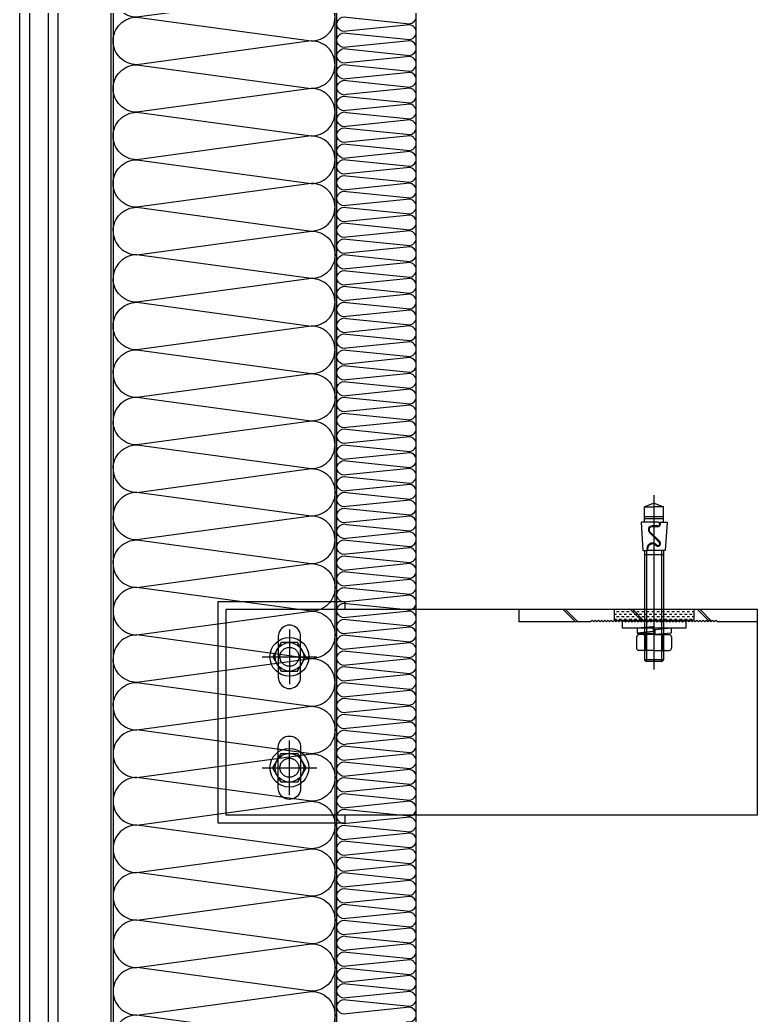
# Model space of a CAD drawing. Header units: millimetres. Extents: x 19868 to 801382, y -4805 to 85279.
# Drawn here: x 507538 to 508003, y 41023 to 41651 of the extents above; entities that cross this region are included whole.
import ezdxf

# ---------------------------------------------------------------- set-up
doc = ezdxf.new("R2010")
doc.units = ezdxf.units.MM
doc.header["$LTSCALE"] = 250
doc.linetypes.add('CENTER2', pattern=[28.575, 19.05, -3.175, 3.175, -3.175])
doc.linetypes.add('HIDDEN', pattern=[9.525, 6.35, -3.175])
for name, color, linetype in [('A-ETC-8', 8, 'Continuous'), ('A-WIN', 4, 'Continuous'), ('EGI', 6, 'Continuous'), ('fastener', 1, 'Continuous'), ('ISL', 251, 'Continuous'), ('S-TEEL', 4, 'Continuous')]:
    doc.layers.add(name, color=color, linetype=linetype)
doc.layers.add('A-WIN-ELE', color=8, linetype='Continuous', lineweight=9)

# ---------------------------------------------------------------- blocks, each defined once
blk = doc.blocks.new('m12 set anchor')
at = {"layer": 'A-ETC-8', "color": 1}
for p, q in [((0, 26), (0, -84)), ((-4.8, 21), (-6, 19.8)), ((-6, 19.8), (6, 19.8)), ((-6, -49), (-6, 19.8)), ((-4.8, 21), (4.8, 21)), ((-4.8, -49), (-4.8, 21)), ((6, 19.8), (4.8, 21)), ((4.8, -49), (4.8, 21)), ((6, -49), (6, 19.8)), ((0, 14), (-9.5, 14)), ((0, 14), (9.5, 14)), ((-10.97, 5.47), (-10.97, 12.53)), ((-5.48, 5.47), (-5.48, 12.53)), ((5.48, 5.47), (5.48, 12.53)), ((10.97, 5.47), (10.97, 12.53)), ((-10.75, 3), (-0.5, 4)), ((-10.75, 0), (-10.75, 3)), ((-10.75, 0), (-0.5, 1)), ((-10.75, 0), (0.5, 0)), ((0, 4), (-9.5, 4)), ((-0.5, 1), (-0.5, 4)), ((10.75, 3), (-0.5, 3)), ((0, 4), (9.5, 4)), ((0.5, 2), (10.75, 3)), ((0.5, -1), (0.5, 2)), ((0.5, -1), (10.75, 0)), ((10.75, 0), (10.75, 3)), ((-8.2, -67), (-7, -49)), ((-7, -49), (0, -49)), ((6, -46.6), (-6, -46.6)), ((0, -49), (3.91, -49)), ((7, -49), (4.42, -49)), ((8.2, -67), (7, -49)), ((2.56, -60.84), (-3.59, -54.7)), ((2.9, -60.5), (-3.25, -54.36)), ((-3.58, -67), (-8.2, -67)), ((-6, -67), (-6, -76.6)), ((-2.4, -64.12), (1.2, -64.12)), ((-2.4, -64.6), (1.2, -64.6)), ((-2.4, -67), (0, -67)), ((0, -67), (8.2, -67)), ((6, -67), (6, -76.6)), ((6, -69.4), (-6, -69.4)), ((6, -70.6), (-6, -70.6)), ((0, -79), (-6, -76.6)), ((-6, -76.6), (0, -76.6)), ((6, -76.6), (0, -76.6)), ((0, -79), (6, -76.6))]:
    blk.add_line(p, q, dxfattribs=at)
for centre, radius, start, end in [((-9.5, 12.53), 1.47, 90, 180), ((-6.95, 12.53), 1.47, 0, 90), ((-4.02, 12.53), 1.47, 90, 180), ((4.02, 12.53), 1.47, 0, 90), ((6.95, 12.53), 1.47, 90, 180), ((9.5, 12.53), 1.47, 0, 90), ((-9.5, 5.47), 1.47, 180, 270), ((-6.95, 5.47), 1.47, 270, 0), ((-4.02, 5.47), 1.47, 180, 270), ((4.02, 5.47), 1.47, 270, 0), ((6.95, 5.47), 1.47, 180, 270), ((9.5, 5.47), 1.47, 270, 0), ((0.99, -50.11), 3.6, 225, 18.03778), ((0.99, -50.11), 3.12, 225, 20.93335), ((-2.4, -53.51), 1.68, 45, 225), ((-2.4, -53.51), 1.2, 45, 225), ((1.2, -62.2), 2.4, 270, 45), ((1.2, -62.2), 1.92, 270, 45), ((-2.4, -65.8), 1.68, 90, 225.58469), ((-2.4, -65.8), 1.2, 90, 270)]:
    blk.add_arc(centre, radius, start, end, dxfattribs=at)

msp = doc.modelspace()

# ---------------------------------------------------------------- hatches: boundary and pattern name
at = {"layer": 'S-TEEL', "transparency": 33554687}
h = msp.add_hatch(dxfattribs=at)
h.set_pattern_fill('JIS_LC_20A', color=8, scale=1.5, angle=90)
h.set_pattern_definition([(135, (541551.997, 38196.97), (-21.213203, -21.213203), []), (135, (541551.997, 38198.47), (-21.213203, -21.213203), [])])
h.paths.add_polyline_path([(507898.21, 41270.93), (507853.21, 41270.93), (507853.21, 41278.93), (508003.21, 41278.93), (508003.21, 41270.93), (507978.21, 41270.93), (507977.21, 41271.93), (507976.21, 41270.93), (507975.21, 41271.93), (507974.21, 41270.93), (507973.21, 41271.93), (507972.21, 41270.93), (507971.21, 41271.93), (507970.21, 41270.93), (507969.21, 41271.93), (507968.21, 41270.93), (507967.21, 41271.93), (507966.21, 41270.93), (507965.21, 41271.93), (507964.21, 41270.93), (507963.21, 41271.93), (507962.21, 41270.93), (507961.21, 41271.93), (507960.21, 41270.93), (507959.21, 41271.93), (507958.21, 41270.93), (507957.21, 41271.93), (507956.21, 41270.93), (507955.21, 41271.93), (507954.21, 41270.93), (507953.21, 41271.93), (507952.21, 41270.93), (507951.21, 41271.93), (507950.21, 41270.93), (507949.21, 41271.93), (507948.21, 41270.93), (507947.21, 41271.93), (507946.21, 41270.93), (507945.21, 41271.93), (507944.21, 41270.93), (507943.21, 41271.93), (507942.21, 41270.93), (507941.21, 41271.93), (507940.21, 41270.93), (507939.21, 41271.93), (507938.21, 41270.93), (507937.21, 41271.93), (507936.21, 41270.93), (507935.21, 41271.93), (507934.21, 41270.93), (507933.21, 41271.93), (507932.21, 41270.93), (507931.21, 41271.93), (507930.21, 41270.93), (507929.21, 41271.93), (507928.21, 41270.93), (507927.21, 41271.93), (507926.21, 41270.93), (507925.21, 41271.93), (507924.21, 41270.93), (507923.21, 41271.93), (507922.21, 41270.93), (507921.21, 41271.93), (507920.21, 41270.93), (507919.21, 41271.93), (507918.21, 41270.93), (507917.21, 41271.93), (507916.21, 41270.93), (507915.21, 41271.93), (507914.21, 41270.93), (507913.21, 41271.93), (507912.21, 41270.93), (507911.21, 41271.93), (507910.21, 41270.93), (507909.21, 41271.93), (507908.21, 41270.93), (507907.21, 41271.93), (507906.21, 41270.93), (507905.21, 41271.93), (507904.21, 41270.93), (507903.21, 41271.93), (507902.21, 41270.93), (507901.21, 41271.93), (507900.21, 41270.93), (507899.21, 41271.93)])
at = {"layer": 'S-TEEL'}
h = msp.add_hatch(dxfattribs=at)
h.set_pattern_fill('DASH', color=1, scale=0.5, angle=360)
h.set_pattern_definition([(360, (507052.5606, 52699.5363), (1.5875, 1.5875), [1.5875, -1.5875])])
h.paths.add_polyline_path([(507963.21, 41278.93), (507963.21, 41271.93), (507913.21, 41271.93), (507913.21, 41278.93)])

# ---------------------------------------------------------------- linework, layer by layer
at = {"layer": 'A-WIN'}
for points in [[(507544.21, 39857.43, -0.414214), (507543.21, 39856.43), (507539.21, 39856.43, -0.414214), (507538.21, 39857.43), (507538.21, 42270.43, -0.414214), (507539.21, 42271.43), (507543.21, 42271.43, -0.414214), (507544.21, 42270.43)], [(507562.21, 39857.43, -0.414214), (507561.21, 39856.43), (507557.21, 39856.43, -0.414214), (507556.21, 39857.43), (507556.21, 42270.43, -0.414214), (507557.21, 42271.43), (507561.21, 42271.43, -0.414214), (507562.21, 42270.43)]]:
    msp.add_lwpolyline(points, format="xyb", close=True, dxfattribs=at)
at = {"layer": 'A-WIN-ELE'}
msp.add_lwpolyline([(507738.21, 34958.93), (507738.21, 50236.48)], dxfattribs=at)
at = {"layer": 'EGI', "color": 8}
for p, q in [((507737.01, 39918.93, 0), (507737.01, 42208.93, 0)), ((507738.21, 39918.93, 0), (507738.21, 42208.93, 0))]:
    msp.add_line(p, q, dxfattribs=at)
at = {"layer": 'EGI'}
msp.add_lwpolyline([(507595.81, 42237.73, -0.414214), (507597.01, 42238.93), (507737.01, 42238.93, -0.414214), (507738.21, 42237.73), (507738.21, 42208.93), (507737.01, 42208.93), (507737.01, 42237.73), (507597.01, 42237.73), (507597.01, 39890.13), (507737.01, 39890.13), (507737.01, 39918.93), (507738.21, 39918.93), (507738.21, 39890.13, -0.414214), (507737.01, 39888.93), (507597.01, 39888.93, -0.414214), (507595.81, 39890.13), (507595.81, 42237.73)], format="xyb", dxfattribs=at)
at = {"layer": 'fastener', "linetype": 'CENTER2'}
for p, q in [((507708.21, 41266.18), (507708.21, 41231.68)), ((507690.96, 41248.93), (507725.46, 41248.93)), ((507708.21, 41161.68), (507708.21, 41196.18)), ((507690.96, 41178.93), (507725.46, 41178.93))]:
    msp.add_line(p, q, dxfattribs=at)
at = {"layer": 'fastener'}
for points in [[(507697.82, 41248.93), (507703.01, 41239.93), (507713.41, 41239.93), (507718.6, 41248.93), (507713.41, 41257.93), (507703.01, 41257.93)], [(507697.82, 41178.93), (507703.01, 41187.93), (507713.41, 41187.93), (507718.6, 41178.93), (507713.41, 41169.93), (507703.01, 41169.93)]]:
    msp.add_lwpolyline(points, close=True, dxfattribs=at)
for centre, radius in [((507708.21, 41248.93), 12.25), ((507708.21, 41248.93), 9), ((507708.21, 41178.93), 12.25), ((507708.21, 41178.93), 9)]:
    msp.add_circle(centre, radius, dxfattribs=at)
at = {"layer": 'fastener', "linetype": 'HIDDEN'}
for centre in [(507708.21, 41248.93), (507708.21, 41178.93)]:
    msp.add_circle(centre, 6, dxfattribs=at)
at = {"layer": 'ISL'}
msp.add_lwpolyline([(507788.21, 39823.13), (507788.21, 42053.93)], dxfattribs=at)
for points in [[(507597.01, 41637.6, -0.414316), (507611.99, 41652.59), (507722.03, 41637.61, 0.414316), (507737.01, 41652.6, 0.414316), (507722.03, 41667.59), (507611.99, 41652.61, -0.414316), (507597.01, 41667.6)], [(507782.15, 41018.71, 0.509267), (507788.21, 41023.12, 0.509267), (507782.15, 41027.54), (507744.27, 41023.71, -1.372593), (507744.27, 41032.54), (507782.15, 41028.71, 0.509267), (507788.21, 41033.12, 0.509267), (507782.15, 41037.54), (507744.27, 41033.71, -1.372593), (507744.27, 41042.54), (507782.15, 41038.71, 0.509267), (507788.21, 41043.12, 0.509267), (507782.15, 41047.54), (507744.27, 41043.71, -1.372593), (507744.27, 41052.54), (507782.15, 41048.71, 0.509267), (507788.21, 41053.12, 0.509267), (507782.15, 41057.54), (507744.27, 41053.71, -1.372593), (507744.27, 41062.54), (507782.15, 41058.71, 0.509267), (507788.21, 41063.12, 0.509267), (507782.15, 41067.54), (507744.27, 41063.71, -1.372593), (507744.27, 41072.54), (507782.15, 41068.71, 0.509267), (507788.21, 41073.12, 0.509267), (507782.15, 41077.54), (507744.27, 41073.71, -1.372593), (507744.27, 41082.54), (507782.15, 41078.71, 0.509267), (507788.21, 41083.12, 0.509267), (507782.15, 41087.54), (507744.27, 41083.71, -1.372593), (507744.27, 41092.54), (507782.15, 41088.71, 0.509267), (507788.21, 41093.12, 0.509267), (507782.15, 41097.54), (507744.27, 41093.71, -1.372593), (507744.27, 41102.54), (507782.15, 41098.71, 0.509267), (507788.21, 41103.12, 0.509267), (507782.15, 41107.54), (507744.27, 41103.71, -1.372593), (507744.27, 41112.54), (507782.15, 41108.71, 0.509267), (507788.21, 41113.12, 0.509267), (507782.15, 41117.54), (507744.27, 41113.71, -1.372593), (507744.27, 41122.54), (507782.15, 41118.71, 0.509267), (507788.21, 41123.12, 0.509267), (507782.15, 41127.54), (507744.27, 41123.71, -1.372593), (507744.27, 41132.54), (507782.15, 41128.71, 0.509267), (507788.21, 41133.12, 0.509267), (507782.15, 41137.54), (507744.27, 41133.71, -1.372593), (507744.27, 41142.54), (507782.15, 41138.71, 0.509267), (507788.21, 41143.12, 0.509267), (507782.15, 41147.54), (507744.27, 41143.71, -1.372593), (507744.27, 41152.54), (507782.15, 41148.71, 0.509267), (507788.21, 41153.12, 0.509267), (507782.15, 41157.54), (507744.27, 41153.71, -1.372593), (507744.27, 41162.54), (507782.15, 41158.71, 0.509267), (507788.21, 41163.12, 0.509267), (507782.15, 41167.54), (507744.27, 41163.71, -1.372593), (507744.27, 41172.54), (507782.15, 41168.71, 0.509267), (507788.21, 41173.12, 0.509267), (507782.15, 41177.54), (507744.27, 41173.71, -1.372593), (507744.27, 41182.54), (507782.15, 41178.71, 0.509267), (507788.21, 41183.12, 0.509267), (507782.15, 41187.54), (507744.27, 41183.71, -1.372593), (507744.27, 41192.54), (507782.15, 41188.71, 0.509267), (507788.21, 41193.12, 0.509267), (507782.15, 41197.54), (507744.27, 41193.71, -1.372593), (507744.27, 41202.54), (507782.15, 41198.71, 0.509267), (507788.21, 41203.12, 0.509267), (507782.15, 41207.54), (507744.27, 41203.71, -1.372593), (507744.27, 41212.54), (507782.15, 41208.71, 0.509267), (507788.21, 41213.12, 0.509267), (507782.15, 41217.54), (507744.27, 41213.71, -1.372593), (507744.27, 41222.54), (507782.15, 41218.71, 0.509267), (507788.21, 41223.12, 0.509267), (507782.15, 41227.54), (507744.27, 41223.71, -1.372593), (507744.27, 41232.54), (507782.15, 41228.71, 0.509267), (507788.21, 41233.12, 0.509267), (507782.15, 41237.54), (507744.27, 41233.71, -1.372593), (507744.27, 41242.54), (507782.15, 41238.71, 0.509267), (507788.21, 41243.12, 0.509267), (507782.15, 41247.54), (507744.27, 41243.71, -1.372593), (507744.27, 41252.54), (507782.15, 41248.71, 0.509267), (507788.21, 41253.12, 0.509267), (507782.15, 41257.54), (507744.27, 41253.71, -1.372593), (507744.27, 41262.54), (507782.15, 41258.71, 0.509267), (507788.21, 41263.12, 0.509267), (507782.15, 41267.54), (507744.27, 41263.71, -1.372593), (507744.27, 41272.54), (507782.15, 41268.71, 0.509267), (507788.21, 41273.12, 0.509267), (507782.15, 41277.54), (507744.27, 41273.71, -1.372593), (507744.27, 41282.54), (507782.15, 41278.71, 0.509267), (507788.21, 41283.12, 0.509267), (507782.15, 41287.54), (507744.27, 41283.71, -1.372593), (507744.27, 41292.54), (507782.15, 41288.71, 0.509267), (507788.21, 41293.12, 0.509267), (507782.15, 41297.54), (507744.27, 41293.71, -1.372593), (507744.27, 41302.54), (507782.15, 41298.71, 0.509267), (507788.21, 41303.12, 0.509267), (507782.15, 41307.54), (507744.27, 41303.71, -1.372593), (507744.27, 41312.54), (507782.15, 41308.71, 0.509267), (507788.21, 41313.12, 0.509267), (507782.15, 41317.54), (507744.27, 41313.71, -1.372593), (507744.27, 41322.54), (507782.15, 41318.71, 0.509267), (507788.21, 41323.12, 0.509267), (507782.15, 41327.54), (507744.27, 41323.71, -1.372593), (507744.27, 41332.54), (507782.15, 41328.71, 0.509267), (507788.21, 41333.12, 0.509267), (507782.15, 41337.54), (507744.27, 41333.71, -1.372593), (507744.27, 41342.54), (507782.15, 41338.71, 0.509267), (507788.21, 41343.12, 0.509267), (507782.15, 41347.54), (507744.27, 41343.71, -1.372593), (507744.27, 41352.54), (507782.15, 41348.71, 0.509267), (507788.21, 41353.12, 0.509267), (507782.15, 41357.54), (507744.27, 41353.71, -1.372593), (507744.27, 41362.54), (507782.15, 41358.71, 0.509267), (507788.21, 41363.12, 0.509267), (507782.15, 41367.54), (507744.27, 41363.71, -1.372593), (507744.27, 41372.54), (507782.15, 41368.71, 0.509267), (507788.21, 41373.12, 0.509267), (507782.15, 41377.54), (507744.27, 41373.71, -1.372593), (507744.27, 41382.54), (507782.15, 41378.71, 0.509267), (507788.21, 41383.12, 0.509267), (507782.15, 41387.54), (507744.27, 41383.71, -1.372593), (507744.27, 41392.54), (507782.15, 41388.71, 0.509267), (507788.21, 41393.12, 0.509267), (507782.15, 41397.54), (507744.27, 41393.71, -1.372593), (507744.27, 41402.54), (507782.15, 41398.71, 0.509267), (507788.21, 41403.12, 0.509267), (507782.15, 41407.54), (507744.27, 41403.71, -1.372593), (507744.27, 41412.54), (507782.15, 41408.71, 0.509267), (507788.21, 41413.12, 0.509267), (507782.15, 41417.54), (507744.27, 41413.71, -1.372593), (507744.27, 41422.54), (507782.15, 41418.71, 0.509267), (507788.21, 41423.12, 0.509267), (507782.15, 41427.54), (507744.27, 41423.71, -1.372593), (507744.27, 41432.54), (507782.15, 41428.71, 0.509267), (507788.21, 41433.12, 0.509267), (507782.15, 41437.54), (507744.27, 41433.71, -1.372593), (507744.27, 41442.54), (507782.15, 41438.71, 0.509267), (507788.21, 41443.12, 0.509267), (507782.15, 41447.54), (507744.27, 41443.71, -1.372593), (507744.27, 41452.54), (507782.15, 41448.71, 0.509267), (507788.21, 41453.12, 0.509267), (507782.15, 41457.54), (507744.27, 41453.71, -1.372593), (507744.27, 41462.54), (507782.15, 41458.71, 0.509267), (507788.21, 41463.12, 0.509267), (507782.15, 41467.54), (507744.27, 41463.71, -1.372593), (507744.27, 41472.54), (507782.15, 41468.71, 0.509267), (507788.21, 41473.12, 0.509267), (507782.15, 41477.54), (507744.27, 41473.71, -1.372593), (507744.27, 41482.54), (507782.15, 41478.71, 0.509267), (507788.21, 41483.12, 0.509267), (507782.15, 41487.54), (507744.27, 41483.71, -1.372593), (507744.27, 41492.54), (507782.15, 41488.71, 0.509267), (507788.21, 41493.12, 0.509267), (507782.15, 41497.54), (507744.27, 41493.71, -1.372593), (507744.27, 41502.54), (507782.15, 41498.71, 0.509267), (507788.21, 41503.12, 0.509267), (507782.15, 41507.54), (507744.27, 41503.71, -1.372593), (507744.27, 41512.54), (507782.15, 41508.71, 0.509267), (507788.21, 41513.12, 0.509267), (507782.15, 41517.54), (507744.27, 41513.71, -1.372593), (507744.27, 41522.54), (507782.15, 41518.71, 0.509267), (507788.21, 41523.12, 0.509267), (507782.15, 41527.54), (507744.27, 41523.71, -1.372593), (507744.27, 41532.54), (507782.15, 41528.71, 0.509267), (507788.21, 41533.12, 0.509267), (507782.15, 41537.54), (507744.27, 41533.71, -1.372593), (507744.27, 41542.54), (507782.15, 41538.71, 0.509267), (507788.21, 41543.12, 0.509267), (507782.15, 41547.54), (507744.27, 41543.71, -1.372593), (507744.27, 41552.54), (507782.15, 41548.71, 0.509267), (507788.21, 41553.12, 0.509267), (507782.15, 41557.54), (507744.27, 41553.71, -1.372593), (507744.27, 41562.54), (507782.15, 41558.71, 0.509267), (507788.21, 41563.12, 0.509267), (507782.15, 41567.54), (507744.27, 41563.71, -1.372593), (507744.27, 41572.54), (507782.15, 41568.71, 0.509267), (507788.21, 41573.12, 0.509267), (507782.15, 41577.54), (507744.27, 41573.71, -1.372593), (507744.27, 41582.54), (507782.15, 41578.71, 0.509267), (507788.21, 41583.12, 0.509267), (507782.15, 41587.54), (507744.27, 41583.71, -1.372593), (507744.27, 41592.54), (507782.15, 41588.71, 0.509267), (507788.21, 41593.12, 0.509267), (507782.15, 41597.54), (507744.27, 41593.71, -1.372593), (507744.27, 41602.54), (507782.15, 41598.71, 0.509267), (507788.21, 41603.12, 0.509267), (507782.15, 41607.54), (507744.27, 41603.71, -1.372593), (507744.27, 41612.54), (507782.15, 41608.71, 0.509267), (507788.21, 41613.12, 0.509267), (507782.15, 41617.54), (507744.27, 41613.71, -1.372593), (507744.27, 41622.54), (507782.15, 41618.71, 0.509267), (507788.21, 41623.12, 0.509267), (507782.15, 41627.54), (507744.27, 41623.71, -1.372593), (507744.27, 41632.54), (507782.15, 41628.71, 0.509267), (507788.21, 41633.12, 0.509267), (507782.15, 41637.54), (507744.27, 41633.71, -1.372593), (507744.27, 41642.54), (507782.15, 41638.71, 0.509267), (507788.21, 41643.12, 0.509267), (507782.15, 41647.54), (507744.27, 41643.71, -1.372593), (507744.27, 41652.54), (507782.15, 41648.71, 0.509267), (507788.21, 41653.12, 0.509267)], [(507597.01, 41607.61, -0.414316), (507611.99, 41622.6), (507722.03, 41607.63, 0.414316), (507737.01, 41622.61, 0.414316), (507722.03, 41637.6), (507611.99, 41622.63, -0.414316), (507597.01, 41637.61)], [(507597.01, 41577.63, -0.414316), (507611.99, 41592.61), (507722.03, 41577.64, 0.414316), (507737.01, 41592.63, 0.414316), (507722.03, 41607.61), (507611.99, 41592.64, -0.414316), (507597.01, 41607.63)], [(507597.01, 41547.64, -0.414316), (507611.99, 41562.63), (507722.03, 41547.65, 0.414316), (507737.01, 41562.64, 0.414316), (507722.03, 41577.63), (507611.99, 41562.65, -0.414316), (507597.01, 41577.64)], [(507597.01, 41517.65, -0.414316), (507611.99, 41532.64), (507722.03, 41517.66, 0.414316), (507737.01, 41532.65, 0.414316), (507722.03, 41547.64), (507611.99, 41532.66, -0.414316), (507597.01, 41547.65)], [(507597.01, 41517.66, 0.414316), (507611.99, 41502.67), (507722.03, 41517.65, -0.414316), (507737.01, 41502.66, -0.414316), (507722.03, 41487.67), (507611.99, 41502.65, 0.414316), (507597.01, 41487.66)], [(507597.01, 41457.67, -0.414316), (507611.99, 41472.66), (507722.03, 41457.68, 0.414316), (507737.01, 41472.67, 0.414316), (507722.03, 41487.66), (507611.99, 41472.68, -0.414316), (507597.01, 41487.67)], [(507597.01, 41427.68, -0.414316), (507611.99, 41442.67), (507722.03, 41427.69, 0.414316), (507737.01, 41442.68, 0.414316), (507722.03, 41457.67), (507611.99, 41442.69, -0.414316), (507597.01, 41457.68)], [(507597.01, 41427.69, 0.414316), (507611.99, 41412.7), (507722.03, 41427.68, -0.414316), (507737.01, 41412.69, -0.414316), (507722.03, 41397.7), (507611.99, 41412.68, 0.414316), (507597.01, 41397.69)], [(507597.01, 41367.7, -0.414316), (507611.99, 41382.69), (507722.03, 41367.71, 0.414316), (507737.01, 41382.7, 0.414316), (507722.03, 41397.69), (507611.99, 41382.71, -0.414316), (507597.01, 41397.7)], [(507597.01, 41367.72, 0.414316), (507611.99, 41352.73), (507722.03, 41367.71, -0.414316), (507737.01, 41352.72, -0.414316), (507722.03, 41337.73), (507611.99, 41352.71, 0.414316), (507597.01, 41337.72)], [(507597.01, 41307.73, -0.414316), (507611.99, 41322.72), (507722.03, 41307.74, 0.414316), (507737.01, 41322.73, 0.414316), (507722.03, 41337.72), (507611.99, 41322.74, -0.414316), (507597.01, 41337.73)], [(507597.01, 41307.74, 0.414316), (507611.99, 41292.75), (507722.03, 41307.73, -0.414316), (507737.01, 41292.74, -0.414316), (507722.03, 41277.75), (507611.99, 41292.73, 0.414316), (507597.01, 41277.74)], [(507597.01, 41277.75, 0.414316), (507611.99, 41262.76), (507722.03, 41277.74, -0.414316), (507737.01, 41262.75, -0.414316), (507722.03, 41247.76), (507611.99, 41262.74, 0.414316), (507597.01, 41247.75)], [(507597.01, 41217.76, -0.414316), (507611.99, 41232.75), (507722.03, 41217.77, 0.414316), (507737.01, 41232.76, 0.414316), (507722.03, 41247.75), (507611.99, 41232.77, -0.414316), (507597.01, 41247.76)], [(507597.01, 41217.77, 0.414316), (507611.99, 41202.78), (507722.03, 41217.76, -0.414316), (507737.01, 41202.77, -0.414316), (507722.03, 41187.78), (507611.99, 41202.76, 0.414316), (507597.01, 41187.77)], [(507597.01, 41187.78, 0.414316), (507611.99, 41172.79), (507722.03, 41187.77, -0.414316), (507737.01, 41172.78, -0.414316), (507722.03, 41157.79), (507611.99, 41172.77, 0.414316), (507597.01, 41157.78)], [(507597.01, 41157.79, 0.414316), (507611.99, 41142.8), (507722.03, 41157.78, -0.414316), (507737.01, 41142.79, -0.414316), (507722.03, 41127.8), (507611.99, 41142.78, 0.414316), (507597.01, 41127.79)], [(507597.01, 41127.8, 0.414316), (507611.99, 41112.81), (507722.03, 41127.79, -0.414316), (507737.01, 41112.8, -0.414316), (507722.03, 41097.81), (507611.99, 41112.79, 0.414316), (507597.01, 41097.8)], [(507597.01, 41097.81, 0.414316), (507611.99, 41082.83), (507722.03, 41097.8, -0.414316), (507737.01, 41082.81, -0.414316), (507722.03, 41067.83), (507611.99, 41082.8, 0.414316), (507597.01, 41067.81)], [(507597.01, 41067.83, 0.414316), (507611.99, 41052.84), (507722.03, 41067.81, -0.414316), (507737.01, 41052.83, -0.414316), (507722.03, 41037.84), (507611.99, 41052.81, 0.414316), (507597.01, 41037.83)], [(507597.01, 41037.84, 0.414316), (507611.99, 41022.85), (507722.03, 41037.83, -0.414316), (507737.01, 41022.84, -0.414316), (507722.03, 41007.85), (507611.99, 41022.83, 0.414316), (507597.01, 41007.84)]]:
    msp.add_lwpolyline(points, format="xyb", dxfattribs=at)
at = {"layer": 'S-TEEL', "color": 6}
msp.add_lwpolyline([(507743.21, 41148.93), (507743.21, 41143.93), (507663.21, 41143.93), (507663.21, 41283.93), (507743.21, 41283.93), (507743.21, 41278.93)], dxfattribs=at)
at = {"layer": 'S-TEEL'}
for points in [[(507668.21, 41278.93), (508003.21, 41278.93), (508003.21, 41148.93), (507668.21, 41148.93)], [(507958.21, 41266.93), (507918.21, 41266.93), (507918.21, 41270.93), (507919.21, 41271.93), (507920.21, 41270.93), (507921.21, 41271.93), (507922.21, 41270.93), (507923.21, 41271.93), (507924.21, 41270.93), (507925.21, 41271.93), (507926.21, 41270.93), (507927.21, 41271.93), (507928.21, 41270.93), (507929.21, 41271.93), (507930.21, 41270.93), (507931.21, 41271.93), (507932.21, 41270.93), (507933.21, 41271.93), (507934.21, 41270.93), (507935.21, 41271.93), (507936.21, 41270.93), (507937.21, 41271.93), (507938.21, 41270.93), (507939.21, 41271.93), (507940.21, 41270.93), (507941.21, 41271.93), (507942.21, 41270.93), (507943.21, 41271.93), (507944.21, 41270.93), (507945.21, 41271.93), (507946.21, 41270.93), (507947.21, 41271.93), (507948.21, 41270.93), (507949.21, 41271.93), (507950.21, 41270.93), (507951.21, 41271.93), (507952.21, 41270.93), (507953.21, 41271.93), (507954.21, 41270.93), (507955.21, 41271.93), (507956.21, 41270.93), (507957.21, 41271.93), (507958.21, 41270.93)]]:
    msp.add_lwpolyline(points, close=True, dxfattribs=at)
msp.add_lwpolyline([(507898.21, 41270.93), (507853.21, 41270.93), (507853.21, 41278.93), (508003.21, 41278.93), (508003.21, 41270.93), (507978.21, 41270.93), (507977.21, 41271.93), (507976.21, 41270.93), (507975.21, 41271.93), (507974.21, 41270.93), (507973.21, 41271.93), (507972.21, 41270.93), (507971.21, 41271.93), (507970.21, 41270.93), (507969.21, 41271.93), (507968.21, 41270.93), (507967.21, 41271.93), (507966.21, 41270.93), (507965.21, 41271.93), (507964.21, 41270.93), (507963.21, 41271.93), (507962.21, 41270.93), (507961.21, 41271.93), (507960.21, 41270.93), (507959.21, 41271.93), (507958.21, 41270.93), (507957.21, 41271.93), (507956.21, 41270.93), (507955.21, 41271.93), (507954.21, 41270.93), (507953.21, 41271.93), (507952.21, 41270.93), (507951.21, 41271.93), (507950.21, 41270.93), (507949.21, 41271.93), (507948.21, 41270.93), (507947.21, 41271.93), (507946.21, 41270.93), (507945.21, 41271.93), (507944.21, 41270.93), (507943.21, 41271.93), (507942.21, 41270.93), (507941.21, 41271.93), (507940.21, 41270.93), (507939.21, 41271.93), (507938.21, 41270.93), (507937.21, 41271.93), (507936.21, 41270.93), (507935.21, 41271.93), (507934.21, 41270.93), (507933.21, 41271.93), (507932.21, 41270.93), (507931.21, 41271.93), (507930.21, 41270.93), (507929.21, 41271.93), (507928.21, 41270.93), (507927.21, 41271.93), (507926.21, 41270.93), (507925.21, 41271.93), (507924.21, 41270.93), (507923.21, 41271.93), (507922.21, 41270.93), (507921.21, 41271.93), (507920.21, 41270.93), (507919.21, 41271.93), (507918.21, 41270.93), (507917.21, 41271.93), (507916.21, 41270.93), (507915.21, 41271.93), (507914.21, 41270.93), (507913.21, 41271.93), (507912.21, 41270.93), (507911.21, 41271.93), (507910.21, 41270.93), (507909.21, 41271.93), (507908.21, 41270.93), (507907.21, 41271.93), (507906.21, 41270.93), (507905.21, 41271.93), (507904.21, 41270.93), (507903.21, 41271.93), (507902.21, 41270.93), (507901.21, 41271.93), (507900.21, 41270.93), (507899.21, 41271.93), (507898.21, 41270.93)], dxfattribs=at)
at = {"layer": 'S-TEEL', "color": 1}
msp.add_lwpolyline([(507963.21, 41278.93), (507963.21, 41271.93), (507913.21, 41271.93), (507913.21, 41278.93)], close=True, dxfattribs=at)
at = {"layer": 'S-TEEL'}
for points in [[(507701.5, 41233.93, 0.745357), (507714.92, 41233.93, 0.072565), (507715.21, 41235.93), (507715.21, 41261.93, 0.072565), (507714.92, 41263.93, 0.745355), (507701.5, 41263.93, 0.072565), (507701.21, 41261.93), (507701.21, 41235.93, 0.072565)], [(507701.5, 41193.93, -0.745357), (507714.92, 41193.93, -0.072565), (507715.21, 41191.93), (507715.21, 41165.93, -0.072565), (507714.92, 41163.93, -0.745355), (507701.5, 41163.93, -0.072565), (507701.21, 41165.93), (507701.21, 41191.93, -0.072565)]]:
    msp.add_lwpolyline(points, format="xyb", close=True, dxfattribs=at)

# ---------------------------------------------------------------- block references
at = {"layer": 'fastener', "rotation": 180}
msp.add_blockref('m12 set anchor', (507938.21, 41266.93), dxfattribs=at)

doc.saveas('drawing.dxf')
